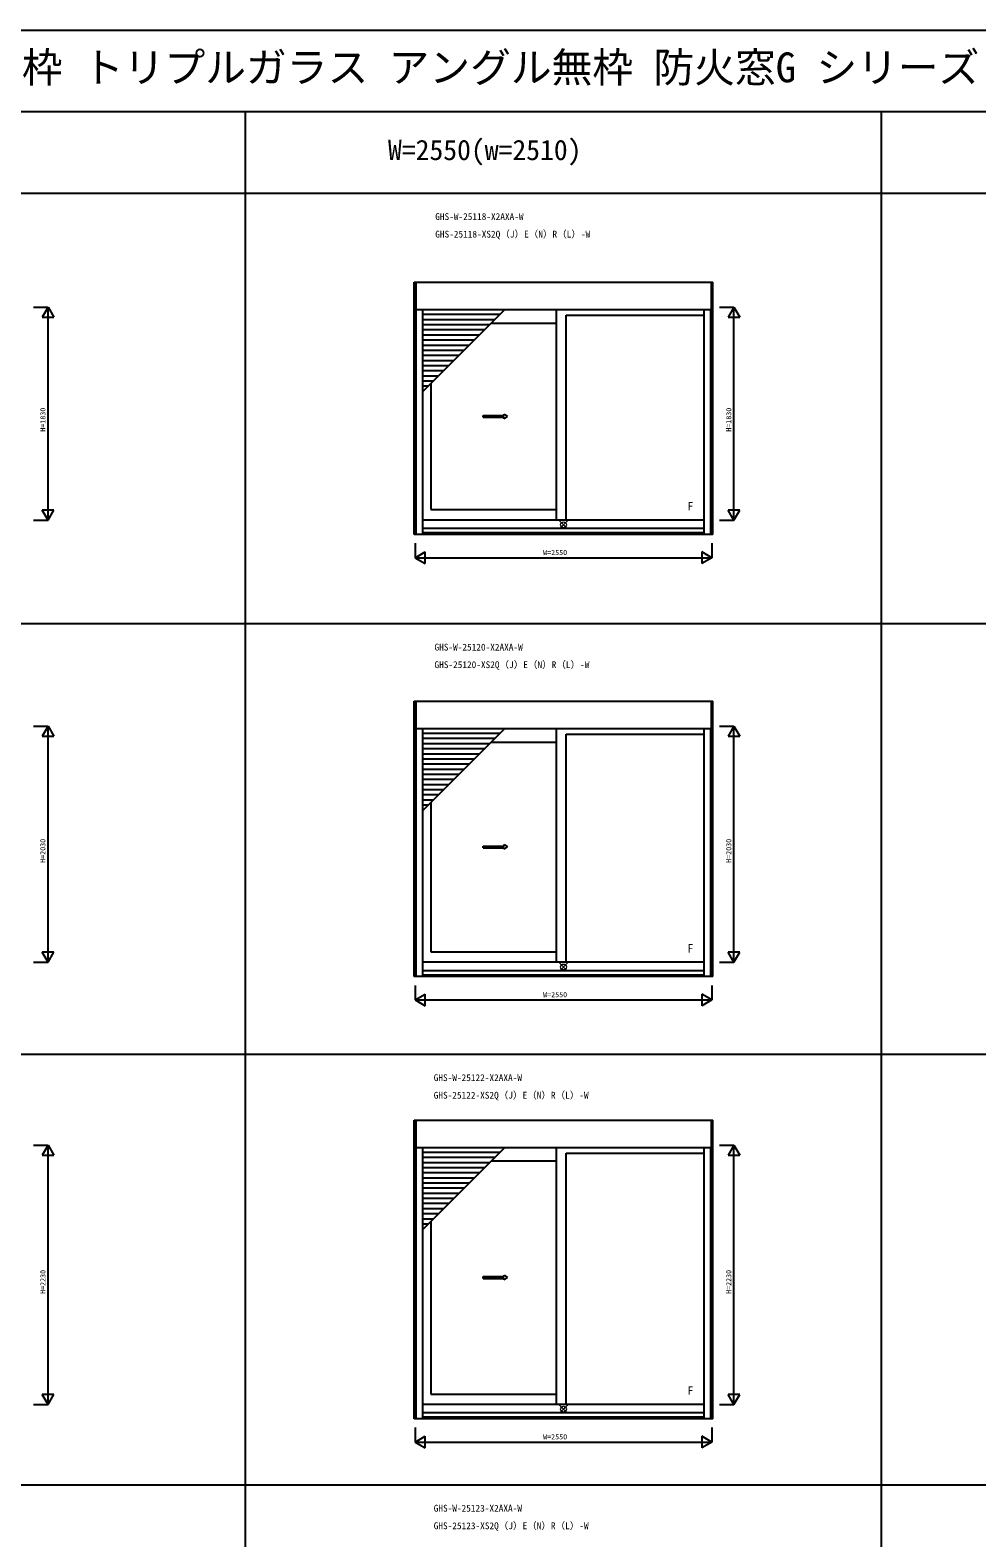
# Model space of a CAD drawing. Units: millimetres, scale not verified. Extents: x -19250 to 19250, y -14000 to 14000.
# Drawn here: x -9480 to -1351, y 1043 to 14000 of the extents above; entities that cross this region are included whole.
import ezdxf
from ezdxf.enums import TextEntityAlignment as Align

# ---------------------------------------------------------------- set-up
doc = ezdxf.new("R2010")
doc.units = ezdxf.units.MM
doc.header["$LTSCALE"] = 50
for name, color, linetype in [('0-0_0', 7, 'Continuous'), ('0-1_YKK_A1', 4, 'Continuous'), ('0-4_YKK_F1', 7, 'Continuous'), ('0-6_YKK_N1', 2, 'Continuous')]:
    doc.layers.add(name, color=color, linetype=linetype)
doc.layers.add('0-5_YKK_IN', color=1, linetype='Continuous', lineweight=18)
doc.styles.add('ＭＳ ゴシック', font='')
doc.styles.get('ＭＳ ゴシック').set_extended_font_data('MS Gothic')

msp = doc.modelspace()

# ---------------------------------------------------------------- linework, layer by layer
at = {"layer": '0-1_YKK_A1'}
for p, q in [((-6181, 11833.75), (-3619, 11833.75)), ((-6181, 9666.25), (-6181, 11833.75)), ((-3632, 11833.75), (-3632, 11599.25)), ((-3619, 9666.25), (-3619, 11833.75)), ((-6164, 9666.25), (-6164, 11599.25)), ((-6108, 9666.25), (-6108, 11599.25)), ((-6108, 10894.35), (-5403.1, 11599.25)), ((-5447.1, 11555.25), (-6108, 11555.25)), ((-4961, 9789.25), (-4961, 11599.25)), ((-4877, 9789.25), (-4877, 11549.26)), ((-4877, 11549.26), (-3692, 11549.26)), ((-3692, 9666.25), (-3692, 11599.25)), ((-3636, 9666.25), (-3636, 11599.25)), ((-5491.1, 11511.25), (-6108, 11511.25)), ((-5535.1, 11467.25), (-6108, 11467.25)), ((-5579.1, 11423.25), (-6108, 11423.25)), ((-5520.1, 11482.25), (-4961, 11482.25)), ((-5623.1, 11379.25), (-6108, 11379.25)), ((-5667.1, 11335.25), (-6108, 11335.25)), ((-5711.1, 11291.25), (-6108, 11291.25)), ((-5755.1, 11247.25), (-6108, 11247.25)), ((-5799.1, 11203.25), (-6108, 11203.25)), ((-5843.1, 11159.25), (-6108, 11159.25)), ((-5887.1, 11115.25), (-6108, 11115.25)), ((-5931.1, 11071.25), (-6108, 11071.25)), ((-5975.1, 11027.25), (-6108, 11027.25)), ((-6019.1, 10983.25), (-6108, 10983.25)), ((-6063.1, 10939.25), (-6108, 10939.25)), ((-6040, 10962.35), (-6040, 9879.25)), ((-5591.18, 10688.25), (-5409.84, 10688.26)), ((-5591.17, 10673.25), (-5591.17, 10688.25)), ((-5591.17, 10673.25), (-5409.83, 10673.26)), ((-5409.84, 10688.26), (-5409.84, 10700.76)), ((-5409.84, 10700.76), (-5379.84, 10680.76)), ((-5409.83, 10660.76), (-5379.84, 10680.76)), ((-5409.83, 10660.76), (-5409.83, 10673.26)), ((-6040, 9879.25), (-4961, 9879.25)), ((-3692, 9789.25), (-6108, 9789.25)), ((-3619, 9666.25), (-6181, 9666.25)), ((-3692, 9717.26), (-6108, 9717.26)), ((-3692, 9679.25), (-6108, 9679.25)), ((-6181, 8233.75), (-3619, 8233.75)), ((-6181, 5866.25), (-6181, 8233.75)), ((-3632, 8233.75), (-3632, 7999.25)), ((-3619, 5866.25), (-3619, 8233.75)), ((-6164, 5866.25), (-6164, 7999.25)), ((-6108, 5866.25), (-6108, 7999.25)), ((-6108, 7294.35), (-5403.1, 7999.25)), ((-5447.1, 7955.25), (-6108, 7955.25)), ((-5491.1, 7911.25), (-6108, 7911.25)), ((-4961, 5989.25), (-4961, 7999.25)), ((-4877, 5989.25), (-4877, 7949.26)), ((-4877, 7949.26), (-3692, 7949.26)), ((-3692, 5866.25), (-3692, 7999.25)), ((-3636, 5866.25), (-3636, 7999.25)), ((-5535.1, 7867.25), (-6108, 7867.25)), ((-5579.1, 7823.25), (-6108, 7823.25)), ((-5623.1, 7779.25), (-6108, 7779.25)), ((-5520.1, 7882.25), (-4961, 7882.25)), ((-5667.1, 7735.25), (-6108, 7735.25)), ((-5711.1, 7691.25), (-6108, 7691.25)), ((-5755.1, 7647.25), (-6108, 7647.25)), ((-5799.1, 7603.25), (-6108, 7603.25)), ((-5843.1, 7559.25), (-6108, 7559.25)), ((-5887.1, 7515.25), (-6108, 7515.25)), ((-5931.1, 7471.25), (-6108, 7471.25)), ((-5975.1, 7427.25), (-6108, 7427.25)), ((-6019.1, 7383.25), (-6108, 7383.25)), ((-6063.1, 7339.25), (-6108, 7339.25)), ((-6040, 7362.35), (-6040, 6079.25)), ((-5409.84, 6988.26), (-5409.84, 7000.76)), ((-5409.84, 7000.76), (-5379.84, 6980.76)), ((-5591.18, 6988.25), (-5409.84, 6988.26)), ((-5591.17, 6973.25), (-5591.17, 6988.25)), ((-5591.17, 6973.25), (-5409.83, 6973.26)), ((-5409.83, 6960.76), (-5379.84, 6980.76)), ((-5409.83, 6960.76), (-5409.83, 6973.26)), ((-3692, 5989.25), (-6108, 5989.25)), ((-6040, 6079.25), (-4961, 6079.25)), ((-3619, 5866.25), (-6181, 5866.25)), ((-3692, 5917.26), (-6108, 5917.26)), ((-3692, 5879.25), (-6108, 5879.25)), ((-6181, 4633.75), (-3619, 4633.75)), ((-6181, 2066.25), (-6181, 4633.75)), ((-3632, 4633.75), (-3632, 4399.25)), ((-3619, 2066.25), (-3619, 4633.75)), ((-6164, 2066.25), (-6164, 4399.25)), ((-6108, 2066.25), (-6108, 4399.25)), ((-6108, 3694.35), (-5403.1, 4399.25)), ((-5447.1, 4355.25), (-6108, 4355.25)), ((-5491.1, 4311.25), (-6108, 4311.25)), ((-5520.1, 4282.25), (-4961, 4282.25)), ((-4961, 2189.25), (-4961, 4399.25)), ((-4877, 2189.25), (-4877, 4349.26)), ((-4877, 4349.26), (-3692, 4349.26)), ((-3692, 2066.25), (-3692, 4399.25)), ((-3636, 2066.25), (-3636, 4399.25)), ((-5535.1, 4267.25), (-6108, 4267.25)), ((-5579.1, 4223.25), (-6108, 4223.25)), ((-5623.1, 4179.25), (-6108, 4179.25)), ((-5667.1, 4135.25), (-6108, 4135.25)), ((-5711.1, 4091.25), (-6108, 4091.25)), ((-5755.1, 4047.25), (-6108, 4047.25)), ((-5799.1, 4003.25), (-6108, 4003.25)), ((-5843.1, 3959.25), (-6108, 3959.25)), ((-5887.1, 3915.25), (-6108, 3915.25)), ((-5931.1, 3871.25), (-6108, 3871.25)), ((-5975.1, 3827.25), (-6108, 3827.25)), ((-6019.1, 3783.25), (-6108, 3783.25)), ((-6040, 3762.35), (-6040, 2279.25)), ((-6063.1, 3739.25), (-6108, 3739.25)), ((-5591.18, 3288.25), (-5409.84, 3288.26)), ((-5591.17, 3273.25), (-5591.17, 3288.25)), ((-5591.17, 3273.25), (-5409.83, 3273.26)), ((-5409.84, 3288.26), (-5409.84, 3300.76)), ((-5409.84, 3300.76), (-5379.84, 3280.76)), ((-5409.83, 3260.76), (-5379.84, 3280.76)), ((-5409.83, 3260.76), (-5409.83, 3273.26)), ((-6040, 2279.25), (-4961, 2279.25)), ((-3692, 2189.25), (-6108, 2189.25)), ((-3692, 2117.26), (-6108, 2117.26)), ((-3692, 2079.25), (-6108, 2079.25)), ((-3619, 2066.25), (-6181, 2066.25))]:
    msp.add_line(p, q, dxfattribs=at)
for points in [[(-6168, 11833.75), (-6168, 11599.25), (-3632, 11599.25)], [(-6168, 8233.75), (-6168, 7999.25), (-3632, 7999.25)], [(-6168, 4633.75), (-6168, 4399.25), (-3632, 4399.25)]]:
    msp.add_lwpolyline(points, dxfattribs=at)
at = {"layer": '0-4_YKK_F1'}
for p, q in [((-19250, 14000), (19250, 14000)), ((-19250, 13300), (7630, 13300)), ((-7630, -6600), (-7630, 13300)), ((-2170, -6600), (-2170, 13300)), ((-19250, 12600), (7630, 12600)), ((-19250, 8900), (7630, 8900)), ((-19250, 5200), (7630, 5200)), ((-19250, 1500), (7630, 1500))]:
    msp.add_line(p, q, dxfattribs=at)
at = {"layer": '0-5_YKK_IN'}
for p, q in [((-4935.36, 9713.89), (-4864.64, 9784.61)), ((-4935.36, 9784.61), (-4864.64, 9713.89)), ((-4935.36, 5913.89), (-4864.64, 5984.61)), ((-4935.36, 5984.61), (-4864.64, 5913.89)), ((-4935.36, 2113.89), (-4864.64, 2184.61)), ((-4935.36, 2184.61), (-4864.64, 2113.89))]:
    msp.add_line(p, q, dxfattribs=at)
for centre in [(-4900, 9749.25), (-4900, 5949.25), (-4900, 2149.25)]:
    msp.add_circle(centre, 25, dxfattribs=at)
at = {"layer": '0-6_YKK_N1'}
for p, q in [((-9451, 11619.25), (-9326, 11619.25)), ((-9326, 11619.25), (-9376, 11532.65)), ((-9376, 11532.65), (-9276, 11532.65)), ((-9326, 9789.25), (-9326, 11619.25)), ((-9326, 11619.25), (-9276, 11532.65)), ((-3561, 11619.25), (-3436, 11619.25)), ((-3436, 11619.25), (-3486, 11532.65)), ((-3486, 11532.65), (-3386, 11532.65)), ((-3436, 9789.25), (-3436, 11619.25)), ((-3436, 11619.25), (-3386, 11532.65)), ((-9326, 9789.25), (-9376, 9875.86)), ((-9276, 9875.86), (-9376, 9875.86)), ((-9326, 9789.25), (-9276, 9875.86)), ((-3436, 9789.25), (-3486, 9875.86)), ((-3386, 9875.86), (-3486, 9875.86)), ((-3436, 9789.25), (-3386, 9875.86)), ((-9451, 9789.25), (-9326, 9789.25)), ((-3561, 9789.25), (-3436, 9789.25)), ((-6175, 9591.25), (-6175, 9466.25)), ((-3625, 9591.25), (-3625, 9466.25)), ((-6175, 9466.25), (-6088.4, 9516.25)), ((-6175, 9466.25), (-3625, 9466.25)), ((-6175, 9466.25), (-6088.4, 9416.25)), ((-6088.4, 9416.25), (-6088.4, 9516.25)), ((-3625, 9466.25), (-3711.6, 9516.25)), ((-3711.6, 9516.25), (-3711.6, 9416.25)), ((-3625, 9466.25), (-3711.6, 9416.25)), ((-9451, 8019.25), (-9326, 8019.25)), ((-9326, 8019.25), (-9376, 7932.65)), ((-9376, 7932.65), (-9276, 7932.65)), ((-9326, 5989.25), (-9326, 8019.25)), ((-9326, 8019.25), (-9276, 7932.65)), ((-3561, 8019.25), (-3436, 8019.25)), ((-3436, 8019.25), (-3486, 7932.65)), ((-3486, 7932.65), (-3386, 7932.65)), ((-3436, 5989.25), (-3436, 8019.25)), ((-3436, 8019.25), (-3386, 7932.65)), ((-9451, 5989.25), (-9326, 5989.25)), ((-9326, 5989.25), (-9376, 6075.86)), ((-9276, 6075.86), (-9376, 6075.86)), ((-9326, 5989.25), (-9276, 6075.86)), ((-3561, 5989.25), (-3436, 5989.25)), ((-3436, 5989.25), (-3486, 6075.86)), ((-3386, 6075.86), (-3486, 6075.86)), ((-3436, 5989.25), (-3386, 6075.86)), ((-6175, 5791.25), (-6175, 5666.25)), ((-6175, 5666.25), (-6088.4, 5716.25)), ((-6088.4, 5616.25), (-6088.4, 5716.25)), ((-3625, 5666.25), (-3711.6, 5716.25)), ((-3711.6, 5716.25), (-3711.6, 5616.25)), ((-3625, 5791.25), (-3625, 5666.25)), ((-6175, 5666.25), (-3625, 5666.25)), ((-6175, 5666.25), (-6088.4, 5616.25)), ((-3625, 5666.25), (-3711.6, 5616.25)), ((-9451, 4419.25), (-9326, 4419.25)), ((-9326, 4419.25), (-9376, 4332.65)), ((-9326, 2189.25), (-9326, 4419.25)), ((-9326, 4419.25), (-9276, 4332.65)), ((-3561, 4419.25), (-3436, 4419.25)), ((-3436, 4419.25), (-3486, 4332.65)), ((-3436, 2189.25), (-3436, 4419.25)), ((-3436, 4419.25), (-3386, 4332.65)), ((-9376, 4332.65), (-9276, 4332.65)), ((-3486, 4332.65), (-3386, 4332.65)), ((-9326, 2189.25), (-9376, 2275.86)), ((-9276, 2275.86), (-9376, 2275.86)), ((-9326, 2189.25), (-9276, 2275.86)), ((-3436, 2189.25), (-3486, 2275.86)), ((-3386, 2275.86), (-3486, 2275.86)), ((-3436, 2189.25), (-3386, 2275.86)), ((-9451, 2189.25), (-9326, 2189.25)), ((-3561, 2189.25), (-3436, 2189.25)), ((-6175, 1991.25), (-6175, 1866.25)), ((-3625, 1991.25), (-3625, 1866.25)), ((-6175, 1866.25), (-6088.4, 1916.25)), ((-6175, 1866.25), (-3625, 1866.25)), ((-6175, 1866.25), (-6088.4, 1816.25)), ((-6088.4, 1816.25), (-6088.4, 1916.25)), ((-3625, 1866.25), (-3711.6, 1916.25)), ((-3711.6, 1916.25), (-3711.6, 1816.25)), ((-3625, 1866.25), (-3711.6, 1816.25))]:
    msp.add_line(p, q, dxfattribs=at)

# ---------------------------------------------------------------- texts
at = {"layer": '0-0_0', "style": 'ＭＳ ゴシック'}
for s, height, p in [('APW651_08 在来 APW651 防火窓G シリーズ シャッター先付枠 トリプルガラス アングル無枠 防火窓G シリーズ  リモコンシャッターGR 片引き窓の場合 本州規格 見切材納まり', 256.6, (-18817.07, 13475)), ('GHS-W-25118-X2AXA-W\u3000', 58.65, (-6001.33, 12350.93)), ('GHS-25118-XS2Q（J）E（N）R（L）-W', 58.65, (-6001.33, 12200)), ('GHS-W-25120-X2AXA-W\u3000', 58.65, (-6008, 8650.93)), ('GHS-25120-XS2Q（J）E（N）R（L）-W', 58.65, (-6008, 8500)), ('GHS-W-25122-X2AXA-W\u3000', 58.65, (-6014.67, 4950.93)), ('GHS-25122-XS2Q（J）E（N）R（L）-W', 58.65, (-6014.67, 4800)), ('GHS-W-25123-X2AXA-W\u3000', 58.65, (-6014.67, 1250.93)), ('GHS-25123-XS2Q（J）E（N）R（L）-W', 58.65, (-6014.67, 1100))]:
    msp.add_text(s, height=height, dxfattribs=at).set_placement(p, align=Align.BOTTOM_LEFT)
at = {"layer": '0-0_0', "color": 3, "style": 'ＭＳ ゴシック'}
msp.add_text('W=2550(w=2510)', height=174.5, dxfattribs=at).set_placement((-6407.33, 12831), align=Align.BOTTOM_LEFT)
at = {"layer": '0-1_YKK_A1', "style": 'ＭＳ ゴシック'}
for p in [(-3834.94, 9850.49), (-3834.94, 6050.49), (-3834.94, 2250.49)]:
    msp.add_text('F', height=73.31, dxfattribs=at).set_placement(p, align=Align.BOTTOM_LEFT)
at = {"layer": '0-6_YKK_N1', "style": 'ＭＳ ゴシック'}
for s, p in [('H=1830', (-9336, 10549.25)), ('H=1830', (-3446, 10549.25)), ('H=2030', (-9336, 6844.25)), ('H=2030', (-3446, 6844.25)), ('H=2230', (-9336, 3139.25)), ('H=2230', (-3446, 3139.25))]:
    msp.add_text(s, height=43.99, rotation=90, dxfattribs=at).set_placement(p, align=Align.BOTTOM_LEFT)
for p in [(-5075, 9476.25), (-5075, 5676.25), (-5075, 1876.25)]:
    msp.add_text('W=2550', height=43.99, dxfattribs=at).set_placement(p, align=Align.BOTTOM_LEFT)

doc.saveas('drawing.dxf')
